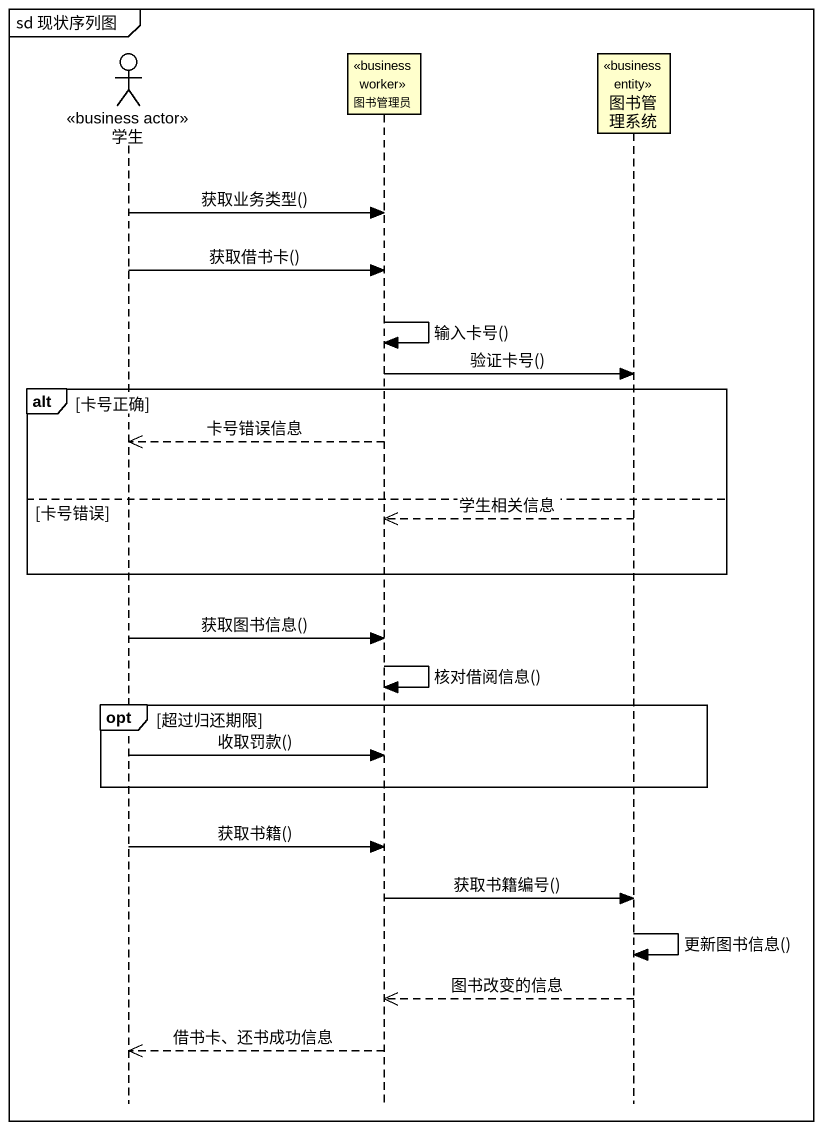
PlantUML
@startuml
mainframe sd 现状序列图
hide footbox
actor 学生 <<business actor>>
participant 图书管理员 <<business worker>>
participant 图书管理系统 <<business entity>>

学生 -> 图书管理员 : 获取业务类型()
学生 -> 图书管理员 : 获取借书卡()
图书管理员 -> 图书管理员 : 输入卡号()
图书管理员 -> 图书管理系统 : 验证卡号()
alt 卡号正确
  图书管理员 -->> 学生 : 卡号错误信息
else 卡号错误
  图书管理系统 -->> 图书管理员 : 学生相关信息
end
学生 -> 图书管理员 : 获取图书信息()
图书管理员 -> 图书管理员 : 核对借阅信息()
opt 超过归还期限
  学生 -> 图书管理员 : 收取罚款()
end
学生 -> 图书管理员 : 获取书籍()
图书管理员 -> 图书管理系统 : 获取书籍编号()
图书管理系统 -> 图书管理系统 : 更新图书信息()
图书管理系统 -->> 图书管理员 : 图书改变的信息
图书管理员 -->> 学生 : 借书卡、还书成功信息
@enduml
